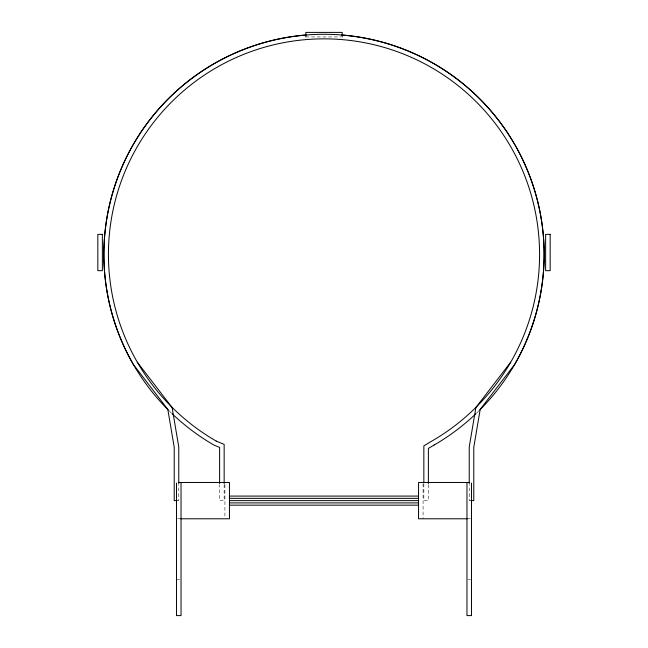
<?xml version="1.0" encoding="UTF-8"?>
<svg xmlns="http://www.w3.org/2000/svg" width="648" height="648" viewBox="0 0 648 648"><rect width="100%" height="100%" fill="white"/><g stroke="black" fill="none" stroke-linecap="round" stroke-linejoin="round"><path stroke-width="0.49" stroke-dasharray="3.24 2.43" d="M305.848 36.936L341.148 36.936M176.953 500.62L178.767 500.62L178.767 484.72M471.047 500.62L469.233 500.62L469.233 484.72M177.406 518.781L180.128 518.781M467.872 518.781L470.594 518.781M176.499 579.296L180.128 579.296M467.872 579.296L470.594 579.296M428.385 484.566L428.385 500.62L423.849 500.62L423.849 483.7M423.087 483.481L423.087 518.781M224.913 484.485L224.913 517.768M224.151 484.55L224.151 500.62L219.615 500.62L219.615 484.558M478.953 410.775A220.118 220.118 0 0 1 476.807 412.873M171.21 412.865A220.118 220.118 0 0 1 169.063 410.767"/><path stroke-width="0.97" d="M510.681 362.192L475.899 407.519L469.233 446.958L469.233 483.732M434.2 444.957L428.385 448.432L428.385 483.562M178.516 482.468L229.449 482.468L229.449 518.781L180.533 518.781M469.484 482.468L418.551 482.468L418.551 518.781L467.467 518.781M229.449 496.085L418.551 496.085M229.449 498.353L418.551 498.353M176.953 500.62L174.231 500.62L174.231 447.339L167.816 409.39L133.358 364.484A220.142 220.142 0 0 1 324 34.271A220.142 220.142 0 0 1 514.642 364.484L480.184 409.39L473.769 447.339L473.769 500.62L471.047 500.62M229.449 500.62L418.551 500.62M229.449 502.897L418.551 502.897M229.449 505.165L418.551 505.165M216.221 441.094L224.151 444.382L224.151 483.546M137.319 362.192L172.101 407.519L178.767 446.958L178.767 483.732M471.501 483.003L471.501 615.6L466.965 615.6L466.965 482.468M423.849 482.703L423.849 445.865L431.649 441.199A215.557 215.557 0 0 0 489.191 115.927A215.557 215.557 0 0 0 158.898 115.822A215.557 215.557 0 0 0 216.238 441.102M342.152 36.936L342.152 32.4L305.848 32.4L305.848 36.936M219.615 483.554L219.615 447.412L213.929 445.055A220.118 220.118 0 0 1 171.939 413.562M181.035 482.468L181.035 615.6L176.499 615.6L176.499 483.003M342.128 35.049A220.118 220.118 0 0 1 479.658 410.071M476.086 413.57A220.118 220.118 0 0 1 434.209 444.974M168.35 410.062A220.118 220.118 0 0 1 305.872 35.049M102.368 234.365L97.832 234.365L97.832 270.67L102.368 270.67L102.368 234.365M550.168 234.365L545.632 234.365L545.632 270.67L550.168 270.67L550.168 234.365"/></g></svg>
